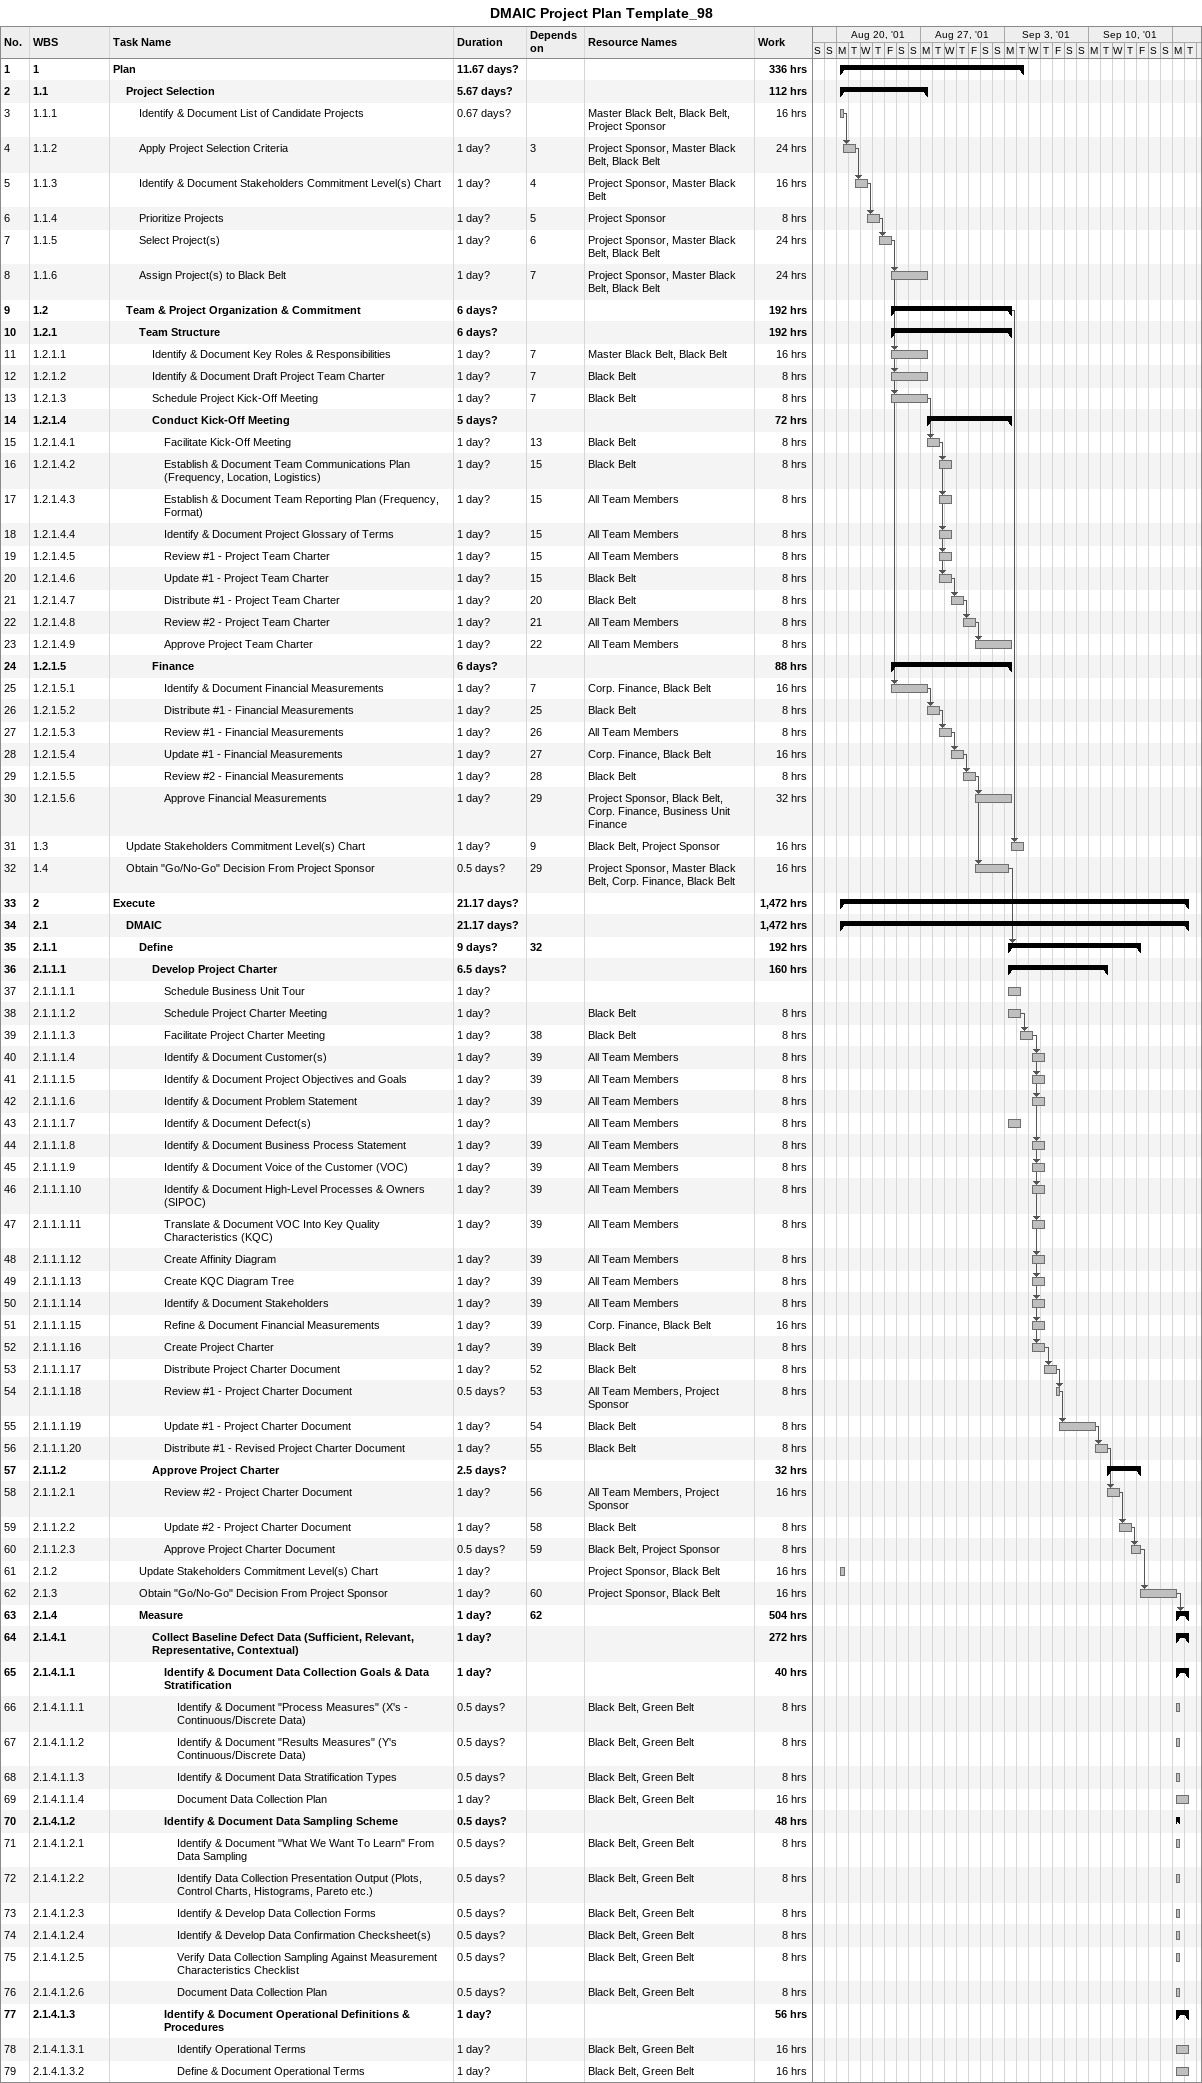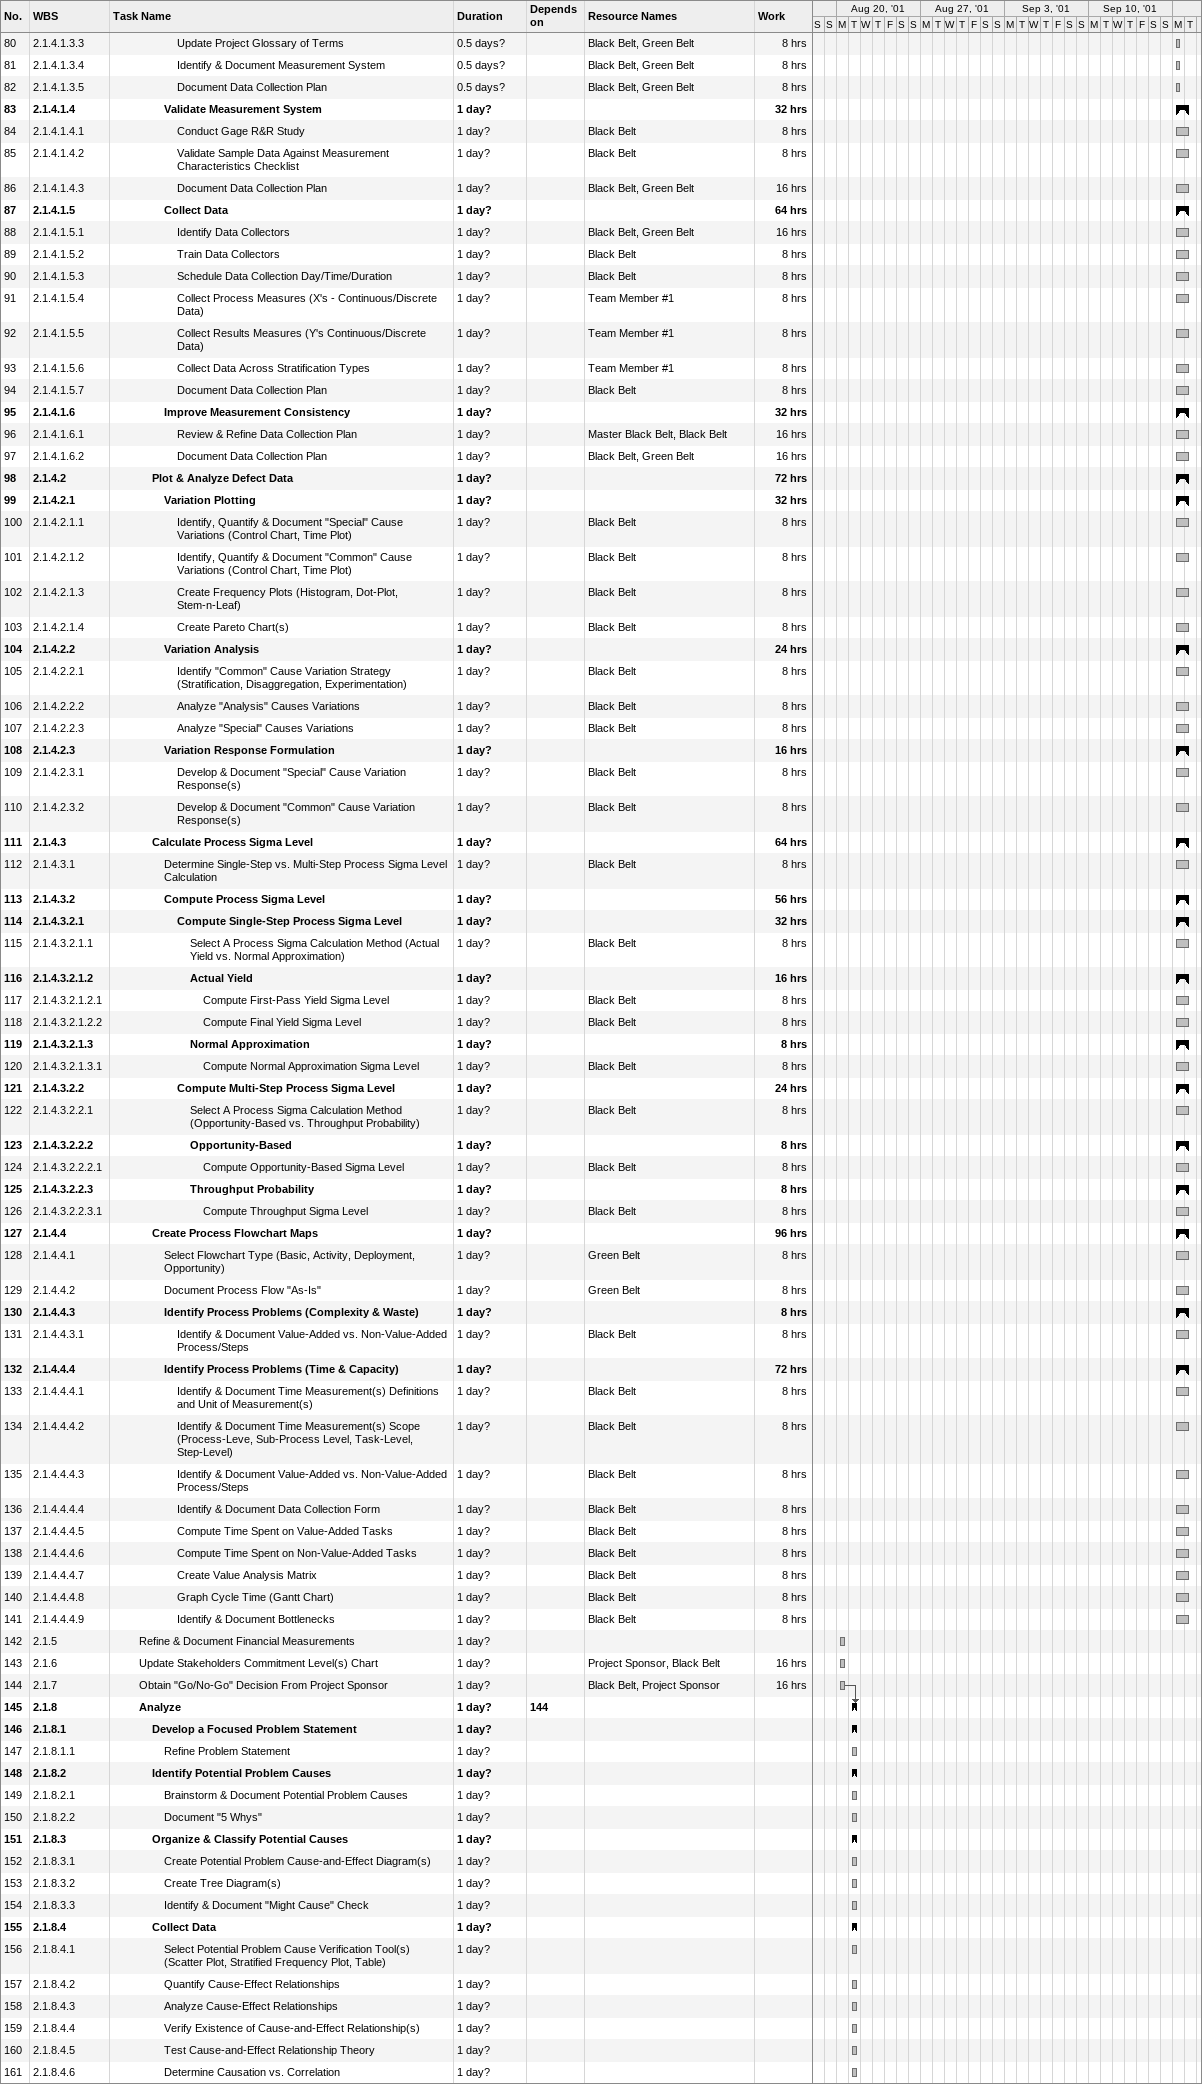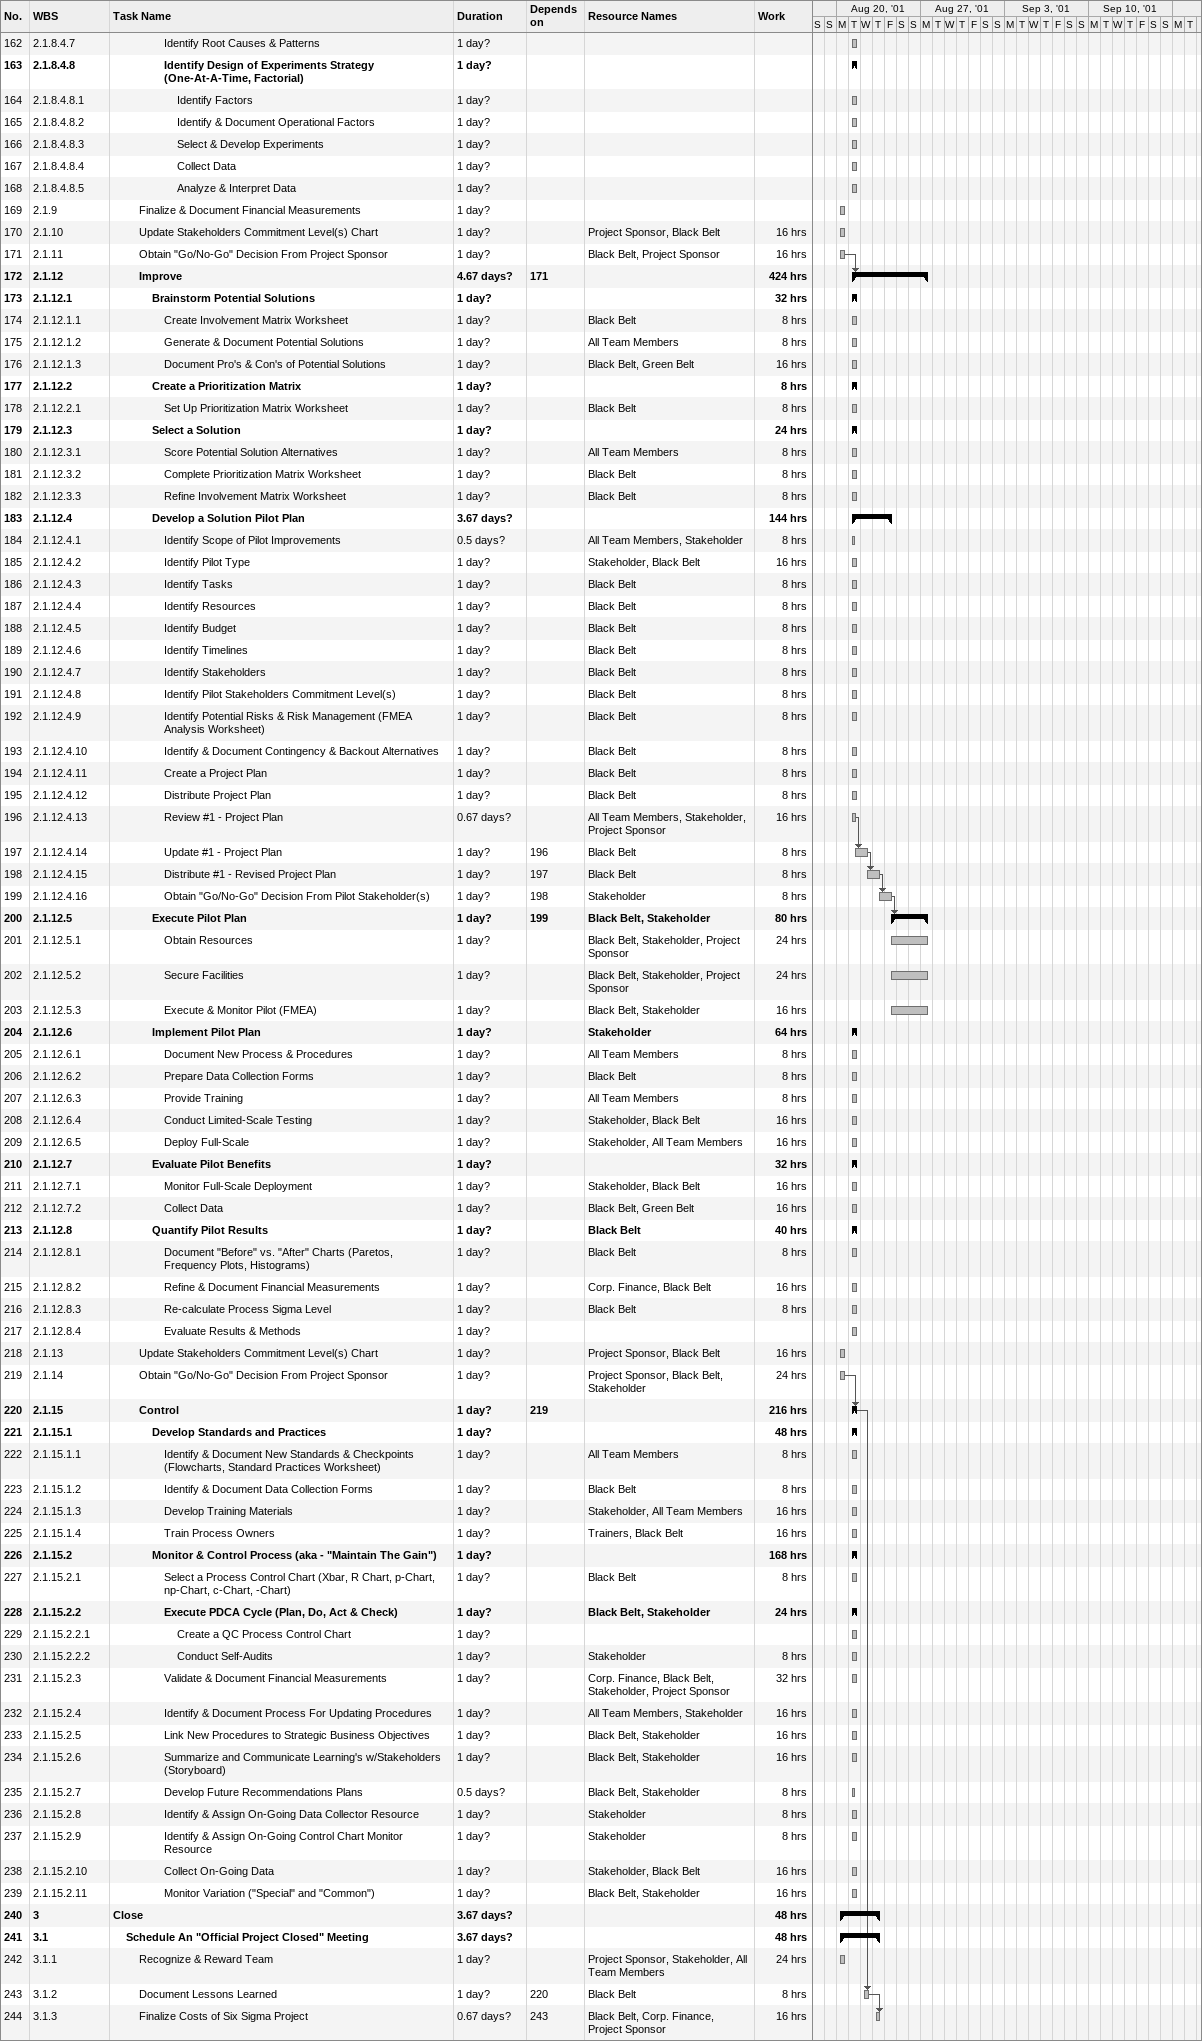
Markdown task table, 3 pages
DMAIC Project Plan Template_98

| ID | WBS | Task | Duration | Start | Finish | Predecessors | Resources | Work (h) |
|---|---|---|---|---|---|---|---|---|
| 1 | 1 | **Plan** | 11.67d? | 2001-08-20 | 2001-09-04 |  |  | 336 |
| 2 | 1.1 | **Project Selection** | 5.67d? | 2001-08-20 | 2001-08-27 |  |  | 112 |
| 3 | 1.1.1 | Identify & Document List of Candidate Projects | 0.67d? | 2001-08-20 | 2001-08-20 |  | Master Black Belt, Black Belt, Project Sponsor | 16 |
| 4 | 1.1.2 | Apply Project Selection Criteria | 1d? | 2001-08-20 | 2001-08-21 | 3 | Project Sponsor, Master Black Belt, Black Belt | 24 |
| 5 | 1.1.3 | Identify & Document Stakeholders Commitment Level(s) Chart | 1d? | 2001-08-21 | 2001-08-22 | 4 | Project Sponsor, Master Black Belt | 16 |
| 6 | 1.1.4 | Prioritize Projects | 1d? | 2001-08-22 | 2001-08-23 | 5 | Project Sponsor | 8 |
| 7 | 1.1.5 | Select Project(s) | 1d? | 2001-08-23 | 2001-08-24 | 6 | Project Sponsor, Master Black Belt, Black Belt | 24 |
| 8 | 1.1.6 | Assign Project(s) to Black Belt | 1d? | 2001-08-24 | 2001-08-27 | 7 | Project Sponsor, Master Black Belt, Black Belt | 24 |
| 9 | 1.2 | **Team & Project Organization & Commitment** | 6d? | 2001-08-24 | 2001-09-03 |  |  | 192 |
| 10 | 1.2.1 | **Team Structure** | 6d? | 2001-08-24 | 2001-09-03 |  |  | 192 |
| 11 | 1.2.1.1 | Identify & Document Key Roles & Responsibilities | 1d? | 2001-08-24 | 2001-08-27 | 7 | Master Black Belt, Black Belt | 16 |
| 12 | 1.2.1.2 | Identify & Document Draft Project Team Charter | 1d? | 2001-08-24 | 2001-08-27 | 7 | Black Belt | 8 |
| 13 | 1.2.1.3 | Schedule Project Kick-Off Meeting | 1d? | 2001-08-24 | 2001-08-27 | 7 | Black Belt | 8 |
| 14 | 1.2.1.4 | **Conduct Kick-Off Meeting** | 5d? | 2001-08-27 | 2001-09-03 |  |  | 72 |
| 15 | 1.2.1.4.1 | Facilitate Kick-Off Meeting | 1d? | 2001-08-27 | 2001-08-28 | 13 | Black Belt | 8 |
| 16 | 1.2.1.4.2 | Establish & Document Team Communications Plan (Frequency, Location, Logistics) | 1d? | 2001-08-28 | 2001-08-29 | 15 | Black Belt | 8 |
| 17 | 1.2.1.4.3 | Establish & Document Team Reporting Plan (Frequency, Format) | 1d? | 2001-08-28 | 2001-08-29 | 15 | All Team Members | 8 |
| 18 | 1.2.1.4.4 | Identify & Document Project Glossary of Terms | 1d? | 2001-08-28 | 2001-08-29 | 15 | All Team Members | 8 |
| 19 | 1.2.1.4.5 | Review #1 - Project Team Charter | 1d? | 2001-08-28 | 2001-08-29 | 15 | All Team Members | 8 |
| 20 | 1.2.1.4.6 | Update #1 - Project Team Charter | 1d? | 2001-08-28 | 2001-08-29 | 15 | Black Belt | 8 |
| 21 | 1.2.1.4.7 | Distribute #1 - Project Team Charter | 1d? | 2001-08-29 | 2001-08-30 | 20 | Black Belt | 8 |
| 22 | 1.2.1.4.8 | Review #2 - Project Team Charter | 1d? | 2001-08-30 | 2001-08-31 | 21 | All Team Members | 8 |
| 23 | 1.2.1.4.9 | Approve Project Team Charter | 1d? | 2001-08-31 | 2001-09-03 | 22 | All Team Members | 8 |
| 24 | 1.2.1.5 | **Finance** | 6d? | 2001-08-24 | 2001-09-03 |  |  | 88 |
| 25 | 1.2.1.5.1 | Identify & Document Financial Measurements | 1d? | 2001-08-24 | 2001-08-27 | 7 | Corp. Finance, Black Belt | 16 |
| 26 | 1.2.1.5.2 | Distribute #1 - Financial Measurements | 1d? | 2001-08-27 | 2001-08-28 | 25 | Black Belt | 8 |
| 27 | 1.2.1.5.3 | Review #1 - Financial Measurements | 1d? | 2001-08-28 | 2001-08-29 | 26 | All Team Members | 8 |
| 28 | 1.2.1.5.4 | Update #1 - Financial Measurements | 1d? | 2001-08-29 | 2001-08-30 | 27 | Corp. Finance, Black Belt | 16 |
| 29 | 1.2.1.5.5 | Review #2 - Financial Measurements | 1d? | 2001-08-30 | 2001-08-31 | 28 | Black Belt | 8 |
| 30 | 1.2.1.5.6 | Approve Financial Measurements | 1d? | 2001-08-31 | 2001-09-03 | 29 | Project Sponsor, Black Belt, Corp. Finance, Business Unit Finance | 32 |
| 31 | 1.3 | Update Stakeholders Commitment Level(s) Chart | 1d? | 2001-09-03 | 2001-09-04 | 9 | Black Belt, Project Sponsor | 16 |
| 32 | 1.4 | Obtain "Go/No-Go" Decision From Project Sponsor | 0.5d? | 2001-08-31 | 2001-09-03 | 29 | Project Sponsor, Master Black Belt, Corp. Finance, Black Belt | 16 |
| 33 | 2 | **Execute** | 21.17d? | 2001-08-20 | 2001-09-18 |  |  | 1472 |
| 34 | 2.1 | **DMAIC** | 21.17d? | 2001-08-20 | 2001-09-18 |  |  | 1472 |
| 35 | 2.1.1 | **Define** | 9d? | 2001-09-03 | 2001-09-14 | 32 |  | 192 |
| 36 | 2.1.1.1 | **Develop Project Charter** | 6.5d? | 2001-09-03 | 2001-09-11 |  |  | 160 |
| 37 | 2.1.1.1.1 | Schedule Business Unit Tour | 1d? | 2001-09-03 | 2001-09-04 |  |  |  |
| 38 | 2.1.1.1.2 | Schedule Project Charter Meeting | 1d? | 2001-09-03 | 2001-09-04 |  | Black Belt | 8 |
| 39 | 2.1.1.1.3 | Facilitate Project Charter Meeting | 1d? | 2001-09-04 | 2001-09-05 | 38 | Black Belt | 8 |
| 40 | 2.1.1.1.4 | Identify & Document Customer(s) | 1d? | 2001-09-05 | 2001-09-06 | 39 | All Team Members | 8 |
| 41 | 2.1.1.1.5 | Identify & Document Project Objectives and Goals | 1d? | 2001-09-05 | 2001-09-06 | 39 | All Team Members | 8 |
| 42 | 2.1.1.1.6 | Identify & Document Problem Statement | 1d? | 2001-09-05 | 2001-09-06 | 39 | All Team Members | 8 |
| 43 | 2.1.1.1.7 | Identify & Document Defect(s) | 1d? | 2001-09-03 | 2001-09-04 |  | All Team Members | 8 |
| 44 | 2.1.1.1.8 | Identify & Document Business Process Statement | 1d? | 2001-09-05 | 2001-09-06 | 39 | All Team Members | 8 |
| 45 | 2.1.1.1.9 | Identify & Document Voice of the Customer (VOC) | 1d? | 2001-09-05 | 2001-09-06 | 39 | All Team Members | 8 |
| 46 | 2.1.1.1.10 | Identify & Document High-Level Processes & Owners (SIPOC) | 1d? | 2001-09-05 | 2001-09-06 | 39 | All Team Members | 8 |
| 47 | 2.1.1.1.11 | Translate & Document VOC Into Key Quality Characteristics (KQC) | 1d? | 2001-09-05 | 2001-09-06 | 39 | All Team Members | 8 |
| 48 | 2.1.1.1.12 | Create Affinity Diagram | 1d? | 2001-09-05 | 2001-09-06 | 39 | All Team Members | 8 |
| 49 | 2.1.1.1.13 | Create KQC Diagram Tree | 1d? | 2001-09-05 | 2001-09-06 | 39 | All Team Members | 8 |
| 50 | 2.1.1.1.14 | Identify & Document Stakeholders | 1d? | 2001-09-05 | 2001-09-06 | 39 | All Team Members | 8 |
| 51 | 2.1.1.1.15 | Refine & Document Financial Measurements | 1d? | 2001-09-05 | 2001-09-06 | 39 | Corp. Finance, Black Belt | 16 |
| 52 | 2.1.1.1.16 | Create Project Charter | 1d? | 2001-09-05 | 2001-09-06 | 39 | Black Belt | 8 |
| 53 | 2.1.1.1.17 | Distribute Project Charter Document | 1d? | 2001-09-06 | 2001-09-07 | 52 | Black Belt | 8 |
| 54 | 2.1.1.1.18 | Review #1 - Project Charter Document | 0.5d? | 2001-09-07 | 2001-09-07 | 53 | All Team Members, Project Sponsor | 8 |
| 55 | 2.1.1.1.19 | Update #1 - Project Charter Document | 1d? | 2001-09-07 | 2001-09-10 | 54 | Black Belt | 8 |
| 56 | 2.1.1.1.20 | Distribute #1 - Revised Project Charter Document | 1d? | 2001-09-10 | 2001-09-11 | 55 | Black Belt | 8 |
| 57 | 2.1.1.2 | **Approve Project Charter** | 2.5d? | 2001-09-11 | 2001-09-14 |  |  | 32 |
| 58 | 2.1.1.2.1 | Review #2 - Project Charter Document | 1d? | 2001-09-11 | 2001-09-12 | 56 | All Team Members, Project Sponsor | 16 |
| 59 | 2.1.1.2.2 | Update #2 - Project Charter Document | 1d? | 2001-09-12 | 2001-09-13 | 58 | Black Belt | 8 |
| 60 | 2.1.1.2.3 | Approve Project Charter Document | 0.5d? | 2001-09-13 | 2001-09-14 | 59 | Black Belt, Project Sponsor | 8 |
| 61 | 2.1.2 | Update Stakeholders Commitment Level(s) Chart | 1d? | 2001-08-20 | 2001-08-20 |  | Project Sponsor, Black Belt | 16 |
| 62 | 2.1.3 | Obtain "Go/No-Go" Decision From Project Sponsor | 1d? | 2001-09-14 | 2001-09-17 | 60 | Project Sponsor, Black Belt | 16 |
| 63 | 2.1.4 | **Measure** | 1d? | 2001-09-17 | 2001-09-18 | 62 |  | 504 |
| 64 | 2.1.4.1 | **Collect Baseline Defect Data (Sufficient, Relevant, Representative, Contextual)** | 1d? | 2001-09-17 | 2001-09-18 |  |  | 272 |
| 65 | 2.1.4.1.1 | **Identify & Document Data Collection Goals & Data Stratification** | 1d? | 2001-09-17 | 2001-09-18 |  |  | 40 |
| 66 | 2.1.4.1.1.1 | Identify & Document "Process Measures" (X's - Continuous/Discrete Data) | 0.5d? | 2001-09-17 | 2001-09-17 |  | Black Belt, Green Belt | 8 |
| 67 | 2.1.4.1.1.2 | Identify & Document "Results Measures" (Y's Continuous/Discrete Data) | 0.5d? | 2001-09-17 | 2001-09-17 |  | Black Belt, Green Belt | 8 |
| 68 | 2.1.4.1.1.3 | Identify & Document Data Stratification Types | 0.5d? | 2001-09-17 | 2001-09-17 |  | Black Belt, Green Belt | 8 |
| 69 | 2.1.4.1.1.4 | Document Data Collection Plan | 1d? | 2001-09-17 | 2001-09-18 |  | Black Belt, Green Belt | 16 |
| 70 | 2.1.4.1.2 | **Identify & Document Data Sampling Scheme** | 0.5d? | 2001-09-17 | 2001-09-17 |  |  | 48 |
| 71 | 2.1.4.1.2.1 | Identify & Document "What We Want To Learn" From Data Sampling | 0.5d? | 2001-09-17 | 2001-09-17 |  | Black Belt, Green Belt | 8 |
| 72 | 2.1.4.1.2.2 | Identify Data Collection Presentation Output (Plots, Control Charts, Histograms, Pareto etc.) | 0.5d? | 2001-09-17 | 2001-09-17 |  | Black Belt, Green Belt | 8 |
| 73 | 2.1.4.1.2.3 | Identify & Develop Data Collection Forms | 0.5d? | 2001-09-17 | 2001-09-17 |  | Black Belt, Green Belt | 8 |
| 74 | 2.1.4.1.2.4 | Identify & Develop Data Confirmation Checksheet(s) | 0.5d? | 2001-09-17 | 2001-09-17 |  | Black Belt, Green Belt | 8 |
| 75 | 2.1.4.1.2.5 | Verify Data Collection Sampling Against Measurement Characteristics Checklist | 0.5d? | 2001-09-17 | 2001-09-17 |  | Black Belt, Green Belt | 8 |
| 76 | 2.1.4.1.2.6 | Document Data Collection Plan | 0.5d? | 2001-09-17 | 2001-09-17 |  | Black Belt, Green Belt | 8 |
| 77 | 2.1.4.1.3 | **Identify & Document Operational Definitions & Procedures** | 1d? | 2001-09-17 | 2001-09-18 |  |  | 56 |
| 78 | 2.1.4.1.3.1 | Identify Operational Terms | 1d? | 2001-09-17 | 2001-09-18 |  | Black Belt, Green Belt | 16 |
| 79 | 2.1.4.1.3.2 | Define & Document Operational Terms | 1d? | 2001-09-17 | 2001-09-18 |  | Black Belt, Green Belt | 16 |
| 80 | 2.1.4.1.3.3 | Update Project Glossary of Terms | 0.5d? | 2001-09-17 | 2001-09-17 |  | Black Belt, Green Belt | 8 |
| 81 | 2.1.4.1.3.4 | Identify & Document Measurement System | 0.5d? | 2001-09-17 | 2001-09-17 |  | Black Belt, Green Belt | 8 |
| 82 | 2.1.4.1.3.5 | Document Data Collection Plan | 0.5d? | 2001-09-17 | 2001-09-17 |  | Black Belt, Green Belt | 8 |
| 83 | 2.1.4.1.4 | **Validate Measurement System** | 1d? | 2001-09-17 | 2001-09-18 |  |  | 32 |
| 84 | 2.1.4.1.4.1 | Conduct Gage R&R Study | 1d? | 2001-09-17 | 2001-09-18 |  | Black Belt | 8 |
| 85 | 2.1.4.1.4.2 | Validate Sample Data Against Measurement Characteristics Checklist | 1d? | 2001-09-17 | 2001-09-18 |  | Black Belt | 8 |
| 86 | 2.1.4.1.4.3 | Document Data Collection Plan | 1d? | 2001-09-17 | 2001-09-18 |  | Black Belt, Green Belt | 16 |
| 87 | 2.1.4.1.5 | **Collect Data** | 1d? | 2001-09-17 | 2001-09-18 |  |  | 64 |
| 88 | 2.1.4.1.5.1 | Identify Data Collectors | 1d? | 2001-09-17 | 2001-09-18 |  | Black Belt, Green Belt | 16 |
| 89 | 2.1.4.1.5.2 | Train Data Collectors | 1d? | 2001-09-17 | 2001-09-18 |  | Black Belt | 8 |
| 90 | 2.1.4.1.5.3 | Schedule Data Collection Day/Time/Duration | 1d? | 2001-09-17 | 2001-09-18 |  | Black Belt | 8 |
| 91 | 2.1.4.1.5.4 | Collect Process Measures (X's - Continuous/Discrete Data) | 1d? | 2001-09-17 | 2001-09-18 |  | Team Member #1 | 8 |
| 92 | 2.1.4.1.5.5 | Collect Results Measures (Y's Continuous/Discrete Data) | 1d? | 2001-09-17 | 2001-09-18 |  | Team Member #1 | 8 |
| 93 | 2.1.4.1.5.6 | Collect Data Across Stratification Types | 1d? | 2001-09-17 | 2001-09-18 |  | Team Member #1 | 8 |
| 94 | 2.1.4.1.5.7 | Document Data Collection Plan | 1d? | 2001-09-17 | 2001-09-18 |  | Black Belt | 8 |
| 95 | 2.1.4.1.6 | **Improve Measurement Consistency** | 1d? | 2001-09-17 | 2001-09-18 |  |  | 32 |
| 96 | 2.1.4.1.6.1 | Review & Refine Data Collection Plan | 1d? | 2001-09-17 | 2001-09-18 |  | Master Black Belt, Black Belt | 16 |
| 97 | 2.1.4.1.6.2 | Document Data Collection Plan | 1d? | 2001-09-17 | 2001-09-18 |  | Black Belt, Green Belt | 16 |
| 98 | 2.1.4.2 | **Plot & Analyze Defect Data** | 1d? | 2001-09-17 | 2001-09-18 |  |  | 72 |
| 99 | 2.1.4.2.1 | **Variation Plotting** | 1d? | 2001-09-17 | 2001-09-18 |  |  | 32 |
| 100 | 2.1.4.2.1.1 | Identify, Quantify & Document "Special" Cause Variations (Control Chart, Time Plot) | 1d? | 2001-09-17 | 2001-09-18 |  | Black Belt | 8 |
| 101 | 2.1.4.2.1.2 | Identify, Quantify & Document "Common" Cause Variations (Control Chart, Time Plot) | 1d? | 2001-09-17 | 2001-09-18 |  | Black Belt | 8 |
| 102 | 2.1.4.2.1.3 | Create Frequency Plots (Histogram, Dot-Plot, Stem-n-Leaf) | 1d? | 2001-09-17 | 2001-09-18 |  | Black Belt | 8 |
| 103 | 2.1.4.2.1.4 | Create Pareto Chart(s) | 1d? | 2001-09-17 | 2001-09-18 |  | Black Belt | 8 |
| 104 | 2.1.4.2.2 | **Variation Analysis** | 1d? | 2001-09-17 | 2001-09-18 |  |  | 24 |
| 105 | 2.1.4.2.2.1 | Identify "Common" Cause Variation Strategy (Stratification, Disaggregation, Experimentation) | 1d? | 2001-09-17 | 2001-09-18 |  | Black Belt | 8 |
| 106 | 2.1.4.2.2.2 | Analyze "Analysis" Causes Variations | 1d? | 2001-09-17 | 2001-09-18 |  | Black Belt | 8 |
| 107 | 2.1.4.2.2.3 | Analyze "Special" Causes Variations | 1d? | 2001-09-17 | 2001-09-18 |  | Black Belt | 8 |
| 108 | 2.1.4.2.3 | **Variation Response Formulation** | 1d? | 2001-09-17 | 2001-09-18 |  |  | 16 |
| 109 | 2.1.4.2.3.1 | Develop & Document "Special" Cause Variation Response(s) | 1d? | 2001-09-17 | 2001-09-18 |  | Black Belt | 8 |
| 110 | 2.1.4.2.3.2 | Develop & Document "Common" Cause Variation Response(s) | 1d? | 2001-09-17 | 2001-09-18 |  | Black Belt | 8 |
| 111 | 2.1.4.3 | **Calculate Process Sigma Level** | 1d? | 2001-09-17 | 2001-09-18 |  |  | 64 |
| 112 | 2.1.4.3.1 | Determine Single-Step vs. Multi-Step Process Sigma Level Calculation | 1d? | 2001-09-17 | 2001-09-18 |  | Black Belt | 8 |
| 113 | 2.1.4.3.2 | **Compute Process Sigma Level** | 1d? | 2001-09-17 | 2001-09-18 |  |  | 56 |
| 114 | 2.1.4.3.2.1 | **Compute Single-Step Process Sigma Level** | 1d? | 2001-09-17 | 2001-09-18 |  |  | 32 |
| 115 | 2.1.4.3.2.1.1 | Select A Process Sigma Calculation Method (Actual Yield vs. Normal Approximation) | 1d? | 2001-09-17 | 2001-09-18 |  | Black Belt | 8 |
| 116 | 2.1.4.3.2.1.2 | **Actual Yield** | 1d? | 2001-09-17 | 2001-09-18 |  |  | 16 |
| 117 | 2.1.4.3.2.1.2.1 | Compute First-Pass Yield Sigma Level | 1d? | 2001-09-17 | 2001-09-18 |  | Black Belt | 8 |
| 118 | 2.1.4.3.2.1.2.2 | Compute Final Yield Sigma Level | 1d? | 2001-09-17 | 2001-09-18 |  | Black Belt | 8 |
| 119 | 2.1.4.3.2.1.3 | **Normal Approximation** | 1d? | 2001-09-17 | 2001-09-18 |  |  | 8 |
| 120 | 2.1.4.3.2.1.3.1 | Compute Normal Approximation Sigma Level | 1d? | 2001-09-17 | 2001-09-18 |  | Black Belt | 8 |
| 121 | 2.1.4.3.2.2 | **Compute Multi-Step Process Sigma Level** | 1d? | 2001-09-17 | 2001-09-18 |  |  | 24 |
| 122 | 2.1.4.3.2.2.1 | Select A Process Sigma Calculation Method (Opportunity-Based vs. Throughput Probability) | 1d? | 2001-09-17 | 2001-09-18 |  | Black Belt | 8 |
| 123 | 2.1.4.3.2.2.2 | **Opportunity-Based** | 1d? | 2001-09-17 | 2001-09-18 |  |  | 8 |
| 124 | 2.1.4.3.2.2.2.1 | Compute Opportunity-Based Sigma Level | 1d? | 2001-09-17 | 2001-09-18 |  | Black Belt | 8 |
| 125 | 2.1.4.3.2.2.3 | **Throughput Probability** | 1d? | 2001-09-17 | 2001-09-18 |  |  | 8 |
| 126 | 2.1.4.3.2.2.3.1 | Compute Throughput Sigma Level | 1d? | 2001-09-17 | 2001-09-18 |  | Black Belt | 8 |
| 127 | 2.1.4.4 | **Create Process Flowchart Maps** | 1d? | 2001-09-17 | 2001-09-18 |  |  | 96 |
| 128 | 2.1.4.4.1 | Select Flowchart Type (Basic, Activity, Deployment, Opportunity) | 1d? | 2001-09-17 | 2001-09-18 |  | Green Belt | 8 |
| 129 | 2.1.4.4.2 | Document Process Flow "As-Is" | 1d? | 2001-09-17 | 2001-09-18 |  | Green Belt | 8 |
| 130 | 2.1.4.4.3 | **Identify Process Problems (Complexity & Waste)** | 1d? | 2001-09-17 | 2001-09-18 |  |  | 8 |
| 131 | 2.1.4.4.3.1 | Identify & Document Value-Added vs. Non-Value-Added Process/Steps | 1d? | 2001-09-17 | 2001-09-18 |  | Black Belt | 8 |
| 132 | 2.1.4.4.4 | **Identify Process Problems (Time & Capacity)** | 1d? | 2001-09-17 | 2001-09-18 |  |  | 72 |
| 133 | 2.1.4.4.4.1 | Identify & Document Time Measurement(s) Definitions and Unit of Measurement(s) | 1d? | 2001-09-17 | 2001-09-18 |  | Black Belt | 8 |
| 134 | 2.1.4.4.4.2 | Identify & Document Time Measurement(s) Scope (Process-Leve, Sub-Process Level, Task-Level, Step-Level) | 1d? | 2001-09-17 | 2001-09-18 |  | Black Belt | 8 |
| 135 | 2.1.4.4.4.3 | Identify & Document Value-Added vs. Non-Value-Added Process/Steps | 1d? | 2001-09-17 | 2001-09-18 |  | Black Belt | 8 |
| 136 | 2.1.4.4.4.4 | Identify & Document Data Collection Form | 1d? | 2001-09-17 | 2001-09-18 |  | Black Belt | 8 |
| 137 | 2.1.4.4.4.5 | Compute Time Spent on Value-Added Tasks | 1d? | 2001-09-17 | 2001-09-18 |  | Black Belt | 8 |
| 138 | 2.1.4.4.4.6 | Compute Time Spent on Non-Value-Added Tasks | 1d? | 2001-09-17 | 2001-09-18 |  | Black Belt | 8 |
| 139 | 2.1.4.4.4.7 | Create Value Analysis Matrix | 1d? | 2001-09-17 | 2001-09-18 |  | Black Belt | 8 |
| 140 | 2.1.4.4.4.8 | Graph Cycle Time (Gantt Chart) | 1d? | 2001-09-17 | 2001-09-18 |  | Black Belt | 8 |
| 141 | 2.1.4.4.4.9 | Identify & Document Bottlenecks | 1d? | 2001-09-17 | 2001-09-18 |  | Black Belt | 8 |
| 142 | 2.1.5 | Refine & Document Financial Measurements | 1d? | 2001-08-20 | 2001-08-20 |  |  |  |
| 143 | 2.1.6 | Update Stakeholders Commitment Level(s) Chart | 1d? | 2001-08-20 | 2001-08-20 |  | Project Sponsor, Black Belt | 16 |
| 144 | 2.1.7 | Obtain "Go/No-Go" Decision From Project Sponsor | 1d? | 2001-08-20 | 2001-08-20 |  | Black Belt, Project Sponsor | 16 |
| 145 | 2.1.8 | **Analyze** | 1d? | 2001-08-21 | 2001-08-21 | 144 |  |  |
| 146 | 2.1.8.1 | **Develop a Focused Problem Statement** | 1d? | 2001-08-21 | 2001-08-21 |  |  |  |
| 147 | 2.1.8.1.1 | Refine Problem Statement | 1d? | 2001-08-21 | 2001-08-21 |  |  |  |
| 148 | 2.1.8.2 | **Identify Potential Problem Causes** | 1d? | 2001-08-21 | 2001-08-21 |  |  |  |
| 149 | 2.1.8.2.1 | Brainstorm & Document Potential Problem Causes | 1d? | 2001-08-21 | 2001-08-21 |  |  |  |
| 150 | 2.1.8.2.2 | Document "5 Whys" | 1d? | 2001-08-21 | 2001-08-21 |  |  |  |
| 151 | 2.1.8.3 | **Organize & Classify Potential Causes** | 1d? | 2001-08-21 | 2001-08-21 |  |  |  |
| 152 | 2.1.8.3.1 | Create Potential Problem Cause-and-Effect Diagram(s) | 1d? | 2001-08-21 | 2001-08-21 |  |  |  |
| 153 | 2.1.8.3.2 | Create Tree Diagram(s) | 1d? | 2001-08-21 | 2001-08-21 |  |  |  |
| 154 | 2.1.8.3.3 | Identify & Document "Might Cause" Check | 1d? | 2001-08-21 | 2001-08-21 |  |  |  |
| 155 | 2.1.8.4 | **Collect Data** | 1d? | 2001-08-21 | 2001-08-21 |  |  |  |
| 156 | 2.1.8.4.1 | Select Potential Problem Cause Verification Tool(s) (Scatter Plot, Stratified Frequency Plot, Table) | 1d? | 2001-08-21 | 2001-08-21 |  |  |  |
| 157 | 2.1.8.4.2 | Quantify Cause-Effect Relationships | 1d? | 2001-08-21 | 2001-08-21 |  |  |  |
| 158 | 2.1.8.4.3 | Analyze Cause-Effect Relationships | 1d? | 2001-08-21 | 2001-08-21 |  |  |  |
| 159 | 2.1.8.4.4 | Verify Existence of Cause-and-Effect Relationship(s) | 1d? | 2001-08-21 | 2001-08-21 |  |  |  |
| 160 | 2.1.8.4.5 | Test Cause-and-Effect Relationship Theory | 1d? | 2001-08-21 | 2001-08-21 |  |  |  |
| 161 | 2.1.8.4.6 | Determine Causation vs. Correlation | 1d? | 2001-08-21 | 2001-08-21 |  |  |  |
| 162 | 2.1.8.4.7 | Identify Root Causes & Patterns | 1d? | 2001-08-21 | 2001-08-21 |  |  |  |
| 163 | 2.1.8.4.8 | **Identify Design of Experiments Strategy (One-At-A-Time, Factorial)** | 1d? | 2001-08-21 | 2001-08-21 |  |  |  |
| 164 | 2.1.8.4.8.1 | Identify Factors | 1d? | 2001-08-21 | 2001-08-21 |  |  |  |
| 165 | 2.1.8.4.8.2 | Identify & Document Operational Factors | 1d? | 2001-08-21 | 2001-08-21 |  |  |  |
| 166 | 2.1.8.4.8.3 | Select & Develop Experiments | 1d? | 2001-08-21 | 2001-08-21 |  |  |  |
| 167 | 2.1.8.4.8.4 | Collect Data | 1d? | 2001-08-21 | 2001-08-21 |  |  |  |
| 168 | 2.1.8.4.8.5 | Analyze & Interpret Data | 1d? | 2001-08-21 | 2001-08-21 |  |  |  |
| 169 | 2.1.9 | Finalize & Document Financial Measurements | 1d? | 2001-08-20 | 2001-08-20 |  |  |  |
| 170 | 2.1.10 | Update Stakeholders Commitment Level(s) Chart | 1d? | 2001-08-20 | 2001-08-20 |  | Project Sponsor, Black Belt | 16 |
| 171 | 2.1.11 | Obtain "Go/No-Go" Decision From Project Sponsor | 1d? | 2001-08-20 | 2001-08-20 |  | Black Belt, Project Sponsor | 16 |
| 172 | 2.1.12 | **Improve** | 4.67d? | 2001-08-21 | 2001-08-27 | 171 |  | 424 |
| 173 | 2.1.12.1 | **Brainstorm Potential Solutions** | 1d? | 2001-08-21 | 2001-08-21 |  |  | 32 |
| 174 | 2.1.12.1.1 | Create Involvement Matrix Worksheet | 1d? | 2001-08-21 | 2001-08-21 |  | Black Belt | 8 |
| 175 | 2.1.12.1.2 | Generate & Document Potential Solutions | 1d? | 2001-08-21 | 2001-08-21 |  | All Team Members | 8 |
| 176 | 2.1.12.1.3 | Document Pro's & Con's of Potential Solutions | 1d? | 2001-08-21 | 2001-08-21 |  | Black Belt, Green Belt | 16 |
| 177 | 2.1.12.2 | **Create a Prioritization Matrix** | 1d? | 2001-08-21 | 2001-08-21 |  |  | 8 |
| 178 | 2.1.12.2.1 | Set Up Prioritization Matrix Worksheet | 1d? | 2001-08-21 | 2001-08-21 |  | Black Belt | 8 |
| 179 | 2.1.12.3 | **Select a Solution** | 1d? | 2001-08-21 | 2001-08-21 |  |  | 24 |
| 180 | 2.1.12.3.1 | Score Potential Solution Alternatives | 1d? | 2001-08-21 | 2001-08-21 |  | All Team Members | 8 |
| 181 | 2.1.12.3.2 | Complete Prioritization Matrix Worksheet | 1d? | 2001-08-21 | 2001-08-21 |  | Black Belt | 8 |
| 182 | 2.1.12.3.3 | Refine Involvement Matrix Worksheet | 1d? | 2001-08-21 | 2001-08-21 |  | Black Belt | 8 |
| 183 | 2.1.12.4 | **Develop a Solution Pilot Plan** | 3.67d? | 2001-08-21 | 2001-08-24 |  |  | 144 |
| 184 | 2.1.12.4.1 | Identify Scope of Pilot Improvements | 0.5d? | 2001-08-21 | 2001-08-21 |  | All Team Members, Stakeholder | 8 |
| 185 | 2.1.12.4.2 | Identify Pilot Type | 1d? | 2001-08-21 | 2001-08-21 |  | Stakeholder, Black Belt | 16 |
| 186 | 2.1.12.4.3 | Identify Tasks | 1d? | 2001-08-21 | 2001-08-21 |  | Black Belt | 8 |
| 187 | 2.1.12.4.4 | Identify Resources | 1d? | 2001-08-21 | 2001-08-21 |  | Black Belt | 8 |
| 188 | 2.1.12.4.5 | Identify Budget | 1d? | 2001-08-21 | 2001-08-21 |  | Black Belt | 8 |
| 189 | 2.1.12.4.6 | Identify Timelines | 1d? | 2001-08-21 | 2001-08-21 |  | Black Belt | 8 |
| 190 | 2.1.12.4.7 | Identify Stakeholders | 1d? | 2001-08-21 | 2001-08-21 |  | Black Belt | 8 |
| 191 | 2.1.12.4.8 | Identify Pilot Stakeholders Commitment Level(s) | 1d? | 2001-08-21 | 2001-08-21 |  | Black Belt | 8 |
| 192 | 2.1.12.4.9 | Identify Potential Risks & Risk Management (FMEA Analysis Worksheet) | 1d? | 2001-08-21 | 2001-08-21 |  | Black Belt | 8 |
| 193 | 2.1.12.4.10 | Identify & Document Contingency & Backout Alternatives | 1d? | 2001-08-21 | 2001-08-21 |  | Black Belt | 8 |
| 194 | 2.1.12.4.11 | Create a Project Plan | 1d? | 2001-08-21 | 2001-08-21 |  | Black Belt | 8 |
| 195 | 2.1.12.4.12 | Distribute Project Plan | 1d? | 2001-08-21 | 2001-08-21 |  | Black Belt | 8 |
| 196 | 2.1.12.4.13 | Review #1 - Project Plan | 0.67d? | 2001-08-21 | 2001-08-21 |  | All Team Members, Stakeholder, Project Sponsor | 16 |
| 197 | 2.1.12.4.14 | Update #1 - Project Plan | 1d? | 2001-08-21 | 2001-08-22 | 196 | Black Belt | 8 |
| 198 | 2.1.12.4.15 | Distribute #1 - Revised Project Plan | 1d? | 2001-08-22 | 2001-08-23 | 197 | Black Belt | 8 |
| 199 | 2.1.12.4.16 | Obtain "Go/No-Go" Decision From Pilot Stakeholder(s) | 1d? | 2001-08-23 | 2001-08-24 | 198 | Stakeholder | 8 |
| 200 | 2.1.12.5 | **Execute Pilot Plan** | 1d? | 2001-08-24 | 2001-08-27 | 199 | Black Belt, Stakeholder | 80 |
| 201 | 2.1.12.5.1 | Obtain Resources | 1d? | 2001-08-24 | 2001-08-27 |  | Black Belt, Stakeholder, Project Sponsor | 24 |
| 202 | 2.1.12.5.2 | Secure Facilities | 1d? | 2001-08-24 | 2001-08-27 |  | Black Belt, Stakeholder, Project Sponsor | 24 |
| 203 | 2.1.12.5.3 | Execute & Monitor Pilot (FMEA) | 1d? | 2001-08-24 | 2001-08-27 |  | Black Belt, Stakeholder | 16 |
| 204 | 2.1.12.6 | **Implement Pilot Plan** | 1d? | 2001-08-21 | 2001-08-21 |  | Stakeholder | 64 |
| 205 | 2.1.12.6.1 | Document New Process & Procedures | 1d? | 2001-08-21 | 2001-08-21 |  | All Team Members | 8 |
| 206 | 2.1.12.6.2 | Prepare Data Collection Forms | 1d? | 2001-08-21 | 2001-08-21 |  | Black Belt | 8 |
| 207 | 2.1.12.6.3 | Provide Training | 1d? | 2001-08-21 | 2001-08-21 |  | All Team Members | 8 |
| 208 | 2.1.12.6.4 | Conduct Limited-Scale Testing | 1d? | 2001-08-21 | 2001-08-21 |  | Stakeholder, Black Belt | 16 |
| 209 | 2.1.12.6.5 | Deploy Full-Scale | 1d? | 2001-08-21 | 2001-08-21 |  | Stakeholder, All Team Members | 16 |
| 210 | 2.1.12.7 | **Evaluate Pilot Benefits** | 1d? | 2001-08-21 | 2001-08-21 |  |  | 32 |
| 211 | 2.1.12.7.1 | Monitor Full-Scale Deployment | 1d? | 2001-08-21 | 2001-08-21 |  | Stakeholder, Black Belt | 16 |
| 212 | 2.1.12.7.2 | Collect Data | 1d? | 2001-08-21 | 2001-08-21 |  | Black Belt, Green Belt | 16 |
| 213 | 2.1.12.8 | **Quantify Pilot Results** | 1d? | 2001-08-21 | 2001-08-21 |  | Black Belt | 40 |
| 214 | 2.1.12.8.1 | Document "Before" vs. "After" Charts (Paretos, Frequency Plots, Histograms) | 1d? | 2001-08-21 | 2001-08-21 |  | Black Belt | 8 |
| 215 | 2.1.12.8.2 | Refine & Document Financial Measurements | 1d? | 2001-08-21 | 2001-08-21 |  | Corp. Finance, Black Belt | 16 |
| 216 | 2.1.12.8.3 | Re-calculate Process Sigma Level | 1d? | 2001-08-21 | 2001-08-21 |  | Black Belt | 8 |
| 217 | 2.1.12.8.4 | Evaluate Results & Methods | 1d? | 2001-08-21 | 2001-08-21 |  |  |  |
| 218 | 2.1.13 | Update Stakeholders Commitment Level(s) Chart | 1d? | 2001-08-20 | 2001-08-20 |  | Project Sponsor, Black Belt | 16 |
| 219 | 2.1.14 | Obtain "Go/No-Go" Decision From Project Sponsor | 1d? | 2001-08-20 | 2001-08-20 |  | Project Sponsor, Black Belt, Stakeholder | 24 |
| 220 | 2.1.15 | **Control** | 1d? | 2001-08-21 | 2001-08-21 | 219 |  | 216 |
| 221 | 2.1.15.1 | **Develop Standards and Practices** | 1d? | 2001-08-21 | 2001-08-21 |  |  | 48 |
| 222 | 2.1.15.1.1 | Identify & Document New Standards & Checkpoints (Flowcharts, Standard Practices Worksheet) | 1d? | 2001-08-21 | 2001-08-21 |  | All Team Members | 8 |
| 223 | 2.1.15.1.2 | Identify & Document Data Collection Forms | 1d? | 2001-08-21 | 2001-08-21 |  | Black Belt | 8 |
| 224 | 2.1.15.1.3 | Develop Training Materials | 1d? | 2001-08-21 | 2001-08-21 |  | Stakeholder, All Team Members | 16 |
| 225 | 2.1.15.1.4 | Train Process Owners | 1d? | 2001-08-21 | 2001-08-21 |  | Trainers, Black Belt | 16 |
| 226 | 2.1.15.2 | **Monitor & Control Process (aka - "Maintain The Gain")** | 1d? | 2001-08-21 | 2001-08-21 |  |  | 168 |
| 227 | 2.1.15.2.1 | Select a Process Control Chart (Xbar, R Chart, p-Chart, np-Chart, c-Chart, -Chart) | 1d? | 2001-08-21 | 2001-08-21 |  | Black Belt | 8 |
| 228 | 2.1.15.2.2 | **Execute PDCA Cycle (Plan, Do, Act & Check)** | 1d? | 2001-08-21 | 2001-08-21 |  | Black Belt, Stakeholder | 24 |
| 229 | 2.1.15.2.2.1 | Create a QC Process Control Chart | 1d? | 2001-08-21 | 2001-08-21 |  |  |  |
| 230 | 2.1.15.2.2.2 | Conduct Self-Audits | 1d? | 2001-08-21 | 2001-08-21 |  | Stakeholder | 8 |
| 231 | 2.1.15.2.3 | Validate & Document Financial Measurements | 1d? | 2001-08-21 | 2001-08-21 |  | Corp. Finance, Black Belt, Stakeholder, Project Sponsor | 32 |
| 232 | 2.1.15.2.4 | Identify & Document Process For Updating Procedures | 1d? | 2001-08-21 | 2001-08-21 |  | All Team Members, Stakeholder | 16 |
| 233 | 2.1.15.2.5 | Link New Procedures to Strategic Business Objectives | 1d? | 2001-08-21 | 2001-08-21 |  | Black Belt, Stakeholder | 16 |
| 234 | 2.1.15.2.6 | Summarize and Communicate Learning's w/Stakeholders (Storyboard) | 1d? | 2001-08-21 | 2001-08-21 |  | Black Belt, Stakeholder | 16 |
| 235 | 2.1.15.2.7 | Develop Future Recommendations Plans | 0.5d? | 2001-08-21 | 2001-08-21 |  | Black Belt, Stakeholder | 8 |
| 236 | 2.1.15.2.8 | Identify & Assign On-Going Data Collector Resource | 1d? | 2001-08-21 | 2001-08-21 |  | Stakeholder | 8 |
| 237 | 2.1.15.2.9 | Identify & Assign On-Going Control Chart Monitor Resource | 1d? | 2001-08-21 | 2001-08-21 |  | Stakeholder | 8 |
| 238 | 2.1.15.2.10 | Collect On-Going Data | 1d? | 2001-08-21 | 2001-08-21 |  | Stakeholder, Black Belt | 16 |
| 239 | 2.1.15.2.11 | Monitor Variation ("Special" and "Common") | 1d? | 2001-08-21 | 2001-08-21 |  | Black Belt, Stakeholder | 16 |
| 240 | 3 | **Close** | 3.67d? | 2001-08-20 | 2001-08-23 |  |  | 48 |
| 241 | 3.1 | **Schedule An "Official Project Closed" Meeting** | 3.67d? | 2001-08-20 | 2001-08-23 |  |  | 48 |
| 242 | 3.1.1 | Recognize & Reward Team | 1d? | 2001-08-20 | 2001-08-20 |  | Project Sponsor, Stakeholder, All Team Members | 24 |
| 243 | 3.1.2 | Document Lessons Learned | 1d? | 2001-08-22 | 2001-08-22 | 220 | Black Belt | 8 |
| 244 | 3.1.3 | Finalize Costs of Six Sigma Project | 0.67d? | 2001-08-23 | 2001-08-23 | 243 | Black Belt, Corp. Finance, Project Sponsor | 16 |
